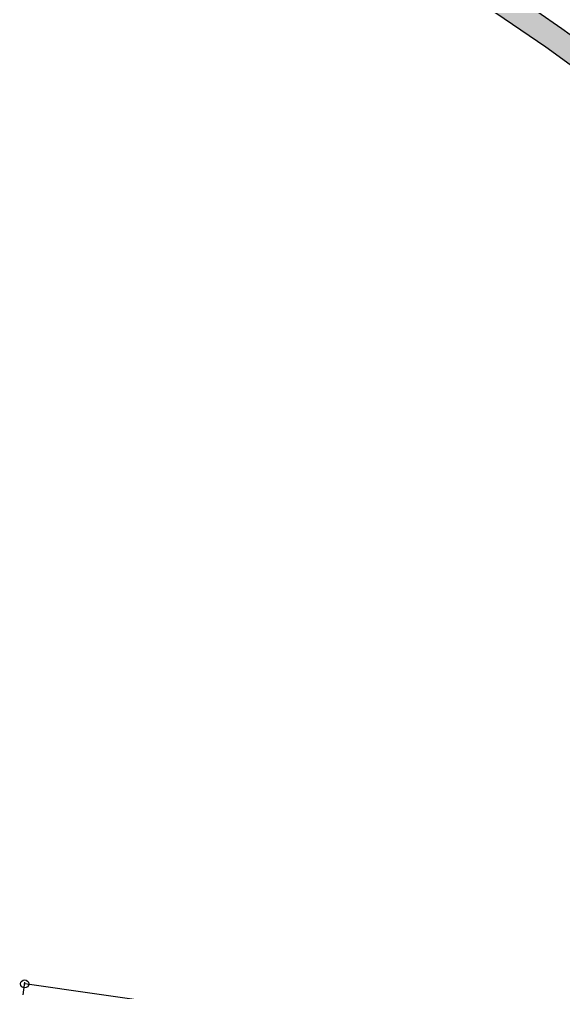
# Model space of a CAD drawing. Header units: millimetres. Extents: x 837111 to 838100, y 1172930 to 1173673.
# Drawn here: x 837844 to 837847.35, y 1173320.54 to 1173326.54 of the extents above; entities that cross this region are included whole.
import ezdxf

# ---------------------------------------------------------------- set-up
doc = ezdxf.new("R2010")
doc.units = ezdxf.units.MM
for name, color, linetype in [('INT_COTAS 100', 2, 'Continuous'), ('OLD-ANT-PLANTAS PROPUESTAS$0$A-BORDE DE LOSA PERFIL IPE', 2, 'Continuous'), ('OLD-ANT-PLANTAS PROPUESTAS$0$A-FONDO_253', 253, 'Continuous'), ('OLD-ANT-PLANTAS PROPUESTAS$0$KCIG-AP-DW-XR-VENTANERIA$0$A-A BORDILLO', 1, 'Continuous')]:
    doc.layers.add(name, color=color, linetype=linetype)
doc.styles.add('ARIAL', font='arial.ttf')
doc.dimstyles.new('Cotas100', dxfattribs={"dimtxt": 0.14, "dimasz": 0.1, "dimexe": 0.01, "dimexo": 0.01, "dimgap": 0.04, "dimtad": 1, "dimzin": 1, "dimdsep": 46, "dimtxsty": 'ARIAL', "dimblk": 'SMALL', "dimcen": 0.3, "dimclrd": 2, "dimclre": 2, "dimclrt": 1, "dimazin": 2, "dimtfac": 1, "dimtofl": 0, "dimtmove": 0, "dimatfit": 3, "dimldrblk": 'OBLIQUE', "dimfxl": 1, "dimtolj": 1, "dimlwd": -1, "dimlwe": -1, "dimarcsym": 0})

# ---------------------------------------------------------------- blocks, each defined once
blk = doc.blocks.new('_Small')
at = {"color": 0, "linetype": 'ByBlock', "lineweight": -2}
blk.add_circle((0, 0), 0.25, dxfattribs=at)
blk = doc.blocks.new('*D529')
at = {"layer": 'Defpoints', "color": 0, "transparency": 16777216}
for p in [(-26.4179, 13.8034), (-26.4737, 13.7479, -0.0027), (-20.5978, 7.8313, -0.0007)]:
    blk.add_point(p, dxfattribs=at)
at = {"layer": 'INT_COTAS 100', "color": 2, "transparency": 16777216}
for p, q in [((-26.4666, 13.755), (-26.4108, 13.8104)), ((-20.5419, 7.8867), (-26.4179, 13.8034)), ((-20.5907, 7.8383), (-20.5348, 7.8938))]:
    blk.add_line(p, q, dxfattribs=at)
at = {"layer": 'INT_COTAS 100', "color": 2, "transparency": 16777216, "xscale": 0.1, "yscale": 0.1, "zscale": 0.1}
for p, rotation in [((-26.4179, 13.8034), 134.8020746820355), ((-20.5419, 7.8867), 314.8020746820355)]:
    blk.add_blockref('_Small', p, dxfattribs=dict(at, rotation=rotation))
at = {"layer": 'INT_COTAS 100', "color": 1, "transparency": 16777216, "insert": (-23.4008, 10.9236), "char_height": 0.14, "attachment_point": 5, "rotation": 314.80207, "style": 'ARIAL'}
blk.add_mtext('\\A1;8.34', dxfattribs=at)
blk = doc.blocks.new('_Oblique')
at = {"color": 0, "linetype": 'ByBlock', "lineweight": -2}
blk.add_line((-0.5, -0.5), (0.5, 0.5), dxfattribs=at)
blk = doc.blocks.new('COTAS PP1')
at = {"layer": 'INT_COTAS 100'}
dim = blk.add_aligned_dim(p1=(-20.5978, 7.8313, -0.0007), p2=(-26.4737, 13.7479, -0.0027), distance=-0.0787, dimstyle='Cotas100', override={"dimtmove": 1}, dxfattribs=at)
dim.commit()
dim.dimension.update_dxf_attribs({"geometry": '*D529', "text_midpoint": (-23.4008, 10.9236)})

msp = doc.modelspace()

# ---------------------------------------------------------------- hatches: boundary and pattern name
at = {"layer": 'OLD-ANT-PLANTAS PROPUESTAS$0$A-FONDO_253'}
h = msp.add_hatch(color=256, dxfattribs=at)
h.dxf.hatch_style = 1
edge = h.paths.add_edge_path(flags=16)
edge.add_arc((837846.53, 1173295.9527), 7.5868, 283.24726, 358.05954, ccw=False)
edge.add_arc((837850.9884, 1173281.9316), 7.1719, 112.28635, 191.82705)
edge.add_arc((837834.7346, 1173278.7885), 9.3844, -50.43566, 10.26995, ccw=False)
edge.add_arc((837836.7501, 1173276.3905), 6.2521, 215.49283, 309.32341, ccw=False)
edge.add_arc((837839.3232, 1173278.177), 9.3844, 124.23668, 215.25189, ccw=False)
edge.add_arc((837831.6059, 1173289.3915), 4.2293, 305.19357, 455.52067)
edge.add_arc((837830.0951, 1173303.879), 10.337, 219.23705, 276.13072, ccw=False)
edge.add_arc((837827.4306, 1173301.6864), 6.8864, 124.76014, 219.12965, ccw=False)
edge.add_arc((837829.382, 1173298.8406), 10.337, 56.26149, 124.65274, ccw=False)
edge.add_arc((837840.8038, 1173317.2309), 11.3224, 239.88674, 421.47083)
edge.add_arc((837858.6593, 1173341.399), 18.8991, 173.4389, 228.80281, ccw=False)
edge.add_arc((837850.1749, 1173342.3747), 10.3588, 80.76497, 173.4383, ccw=False)
edge.add_arc((837848.8042, 1173333.9451), 18.8991, 8.12764, 80.76438, ccw=False)
edge.add_arc((837881.8448, 1173340.7758), 14.9226, 196.18175, 260.44984)
edge.add_arc((837878.0357, 1173314.5812), 11.556, 37.21934, 83.37479, ccw=False)
edge.add_arc((837882.5174, 1173318.4489), 5.6597, -57.83243, 33.47958, ccw=False)
edge.add_arc((837879.2426, 1173323.8328), 11.961, 260.10754, 301.71636, ccw=False)
edge.add_arc((837872.6987, 1173296.5666), 16.1206, 73.8317, 104.33849)
edge.add_arc((837874.2833, 1173292.5463), 20.4152, 105.85297, 171.12537)
edge = h.paths.add_edge_path()
edge.add_arc((837846.53, 1173295.9527), 7.7368, 283.33596, 357.99178, ccw=False)
edge.add_arc((837850.9884, 1173281.9316), 7.0219, 112.38212, 191.84353)
edge.add_arc((837834.7346, 1173278.7885), 9.5344, -50.43755, 10.28231, ccw=False)
edge.add_arc((837836.7501, 1173276.3905), 6.4021, 215.49, 309.32623, ccw=False)
edge.add_arc((837839.3232, 1173278.177), 9.5344, 124.2443, 215.25378, ccw=False)
edge.add_arc((837831.6059, 1173289.3915), 4.0793, 305.21093, 455.5096)
edge.add_arc((837830.0951, 1173303.879), 10.487, 219.23628, 276.1263, ccw=False)
edge.add_arc((837827.4306, 1173301.6864), 7.0364, 124.759, 219.13079, ccw=False)
edge.add_arc((837829.382, 1173298.8406), 10.487, 56.28761, 124.65351, ccw=False)
edge.add_arc((837840.8038, 1173317.2309), 11.1724, 239.91092, 421.55577)
edge.add_arc((837858.6593, 1173341.399), 19.0491, 173.4389, 228.85316, ccw=False)
edge.add_arc((837850.1749, 1173342.3747), 10.5088, 80.76497, 173.43831, ccw=False)
edge.add_arc((837848.8041, 1173333.9451), 19.0491, 8.15954, 80.76438, ccw=False)
edge.add_arc((837881.8448, 1173340.7758), 14.7726, 196.22252, 260.43507)
edge.add_arc((837878.0357, 1173314.5812), 11.706, 37.19545, 83.35594, ccw=False)
edge.add_arc((837882.5174, 1173318.4489), 5.8097, -57.83827, 33.52803, ccw=False)
edge.add_arc((837879.2426, 1173323.8328), 12.111, 260.06842, 301.71914, ccw=False)
edge.add_arc((837872.6987, 1173296.5666), 15.9706, 73.80236, 104.33139)
edge.add_arc((837874.2833, 1173292.5463), 20.2652, 105.85858, 171.09985)

# ---------------------------------------------------------------- linework, layer by layer
at = {"layer": 'OLD-ANT-PLANTAS PROPUESTAS$0$A-BORDE DE LOSA PERFIL IPE'}
for points in [[(837854.262, 1173295.6816, -0.33778), (837848.3146, 1173288.4245, 0.361311), (837844.1159, 1173280.4904, -0.271319), (837840.8073, 1173271.4382, -0.433963), (837831.5374, 1173272.6737, -0.419383), (837833.958, 1173286.0585, 0.7694), (837831.2142, 1173293.4519, -0.253457), (837821.9724, 1173297.2458, -0.436743), (837823.419, 1173307.4672, -0.307477), (837835.2025, 1173307.564, 1.014458), (837846.1252, 1173327.0545, -0.246615), (837839.735, 1173343.5756, -0.427946), (837851.8614, 1173352.7473, -0.32784), (837867.6605, 1173336.6488, 0.287749), (837879.3901, 1173326.2086, -0.204182), (837887.3605, 1173321.6579, -0.421215), (837885.61, 1173313.5308, -0.183763), (837877.1537, 1173311.9033, 0.134002), (837868.7455, 1173312.0402, 0.292616), (837854.262, 1173295.6816)], [(837854.1124, 1173295.6958, -0.338541), (837848.2685, 1173288.5678, 0.361702), (837843.9687, 1173280.4617, -0.271252), (837840.712, 1173271.554, -0.433934), (837831.6597, 1173272.7605, -0.419413), (837834.0434, 1173285.9353, 0.769597), (837831.199, 1173293.6011, -0.253474), (837822.0887, 1173297.3405, -0.436731), (837823.5044, 1173307.3439, -0.307598), (837835.1232, 1173307.4366, 1.01392), (837846.2114, 1173327.1784, -0.246382), (837839.884, 1173343.5585, -0.427946), (837851.8374, 1173352.5993, -0.327994), (837867.5135, 1173336.6171, 0.288012), (837879.369, 1173326.06, -0.204159), (837887.2381, 1173321.571, -0.420936), (837885.5306, 1173313.658, -0.183574), (837877.1877, 1173312.0496, 0.133903), (837868.7064, 1173312.1851, 0.292763)]]:
    msp.add_lwpolyline(points, format="xyb", close=True, dxfattribs=at)
at = {"layer": 'OLD-ANT-PLANTAS PROPUESTAS$0$KCIG-AP-DW-XR-VENTANERIA$0$A-A BORDILLO'}
for points in [[(837845.8606, 1173327.8018, -0.057873), (837848.9832, 1173325.4639, -0.285426), (837851.8066, 1173313.5634, -0.0005), (837851.7944, 1173313.5297, -0.413063), (837837.1505, 1173306.2579, -0.051877), (837835.0075, 1173307.2901, 0.156475), (837829.0545, 1173308.9993, 0.061925), (837826.5737, 1173308.6122, 0.082657), (837823.6176, 1173307.2158, 0.160405), (837821.0902, 1173303.8732, 0.092327), (837820.7402, 1173301.4198, 0.16052), (837822.2276, 1173297.5042, 0.082931), (837824.6826, 1173295.3288, 0.062129), (837826.9438, 1173294.2673, 0.143325), (837832.7228, 1173294.1143), (837832.7228, 1173294.1143, -0.731947), (837835.0097, 1173286.1903), (837835.0097, 1173286.1903, 0.076656), (837833.4366, 1173285.2645, 0.228899), (837830.0931, 1173278.0066, 0.06884), (837830.4827, 1173275.5273, 0.067785)], [(837829.9434, 1173277.9938, -0.229182), (837833.3412, 1173285.3803, -0.076215), (837834.9428, 1173286.325), (837834.9428, 1173286.325, 0.728187), (837832.7379, 1173293.965), (837832.7379, 1173293.965, -0.144971), (837826.8975, 1173294.1252, -0.062333), (837824.6026, 1173295.2019), (837824.6025, 1173295.2019, -0.082917), (837822.1111, 1173297.4097, -0.160527), (837820.5903, 1173301.4133, -0.092341), (837820.9482, 1173303.9214, -0.160438), (837823.5323, 1173307.3392, -0.082851), (837826.5406, 1173308.7588, -0.000008), (837826.5409, 1173308.7589, -0.062032), (837829.0407, 1173309.1495, -0.156493), (837835.0862, 1173307.4178, 0.051877), (837837.2013, 1173306.3991, 0.412981), (837851.6523, 1173313.5797, 0.286245), (837848.8784, 1173325.3558, 0.058052), (837845.7729, 1173327.6785, -0.231654)]]:
    msp.add_lwpolyline(points, format="xyb", dxfattribs=at)

# ---------------------------------------------------------------- block references
at = {"layer": 'INT_COTAS 100', "rotation": 37.09076668030418}
msp.add_blockref('COTAS PP1', (837873.4277, 1173325.5137), dxfattribs=at)

doc.saveas('drawing.dxf')
